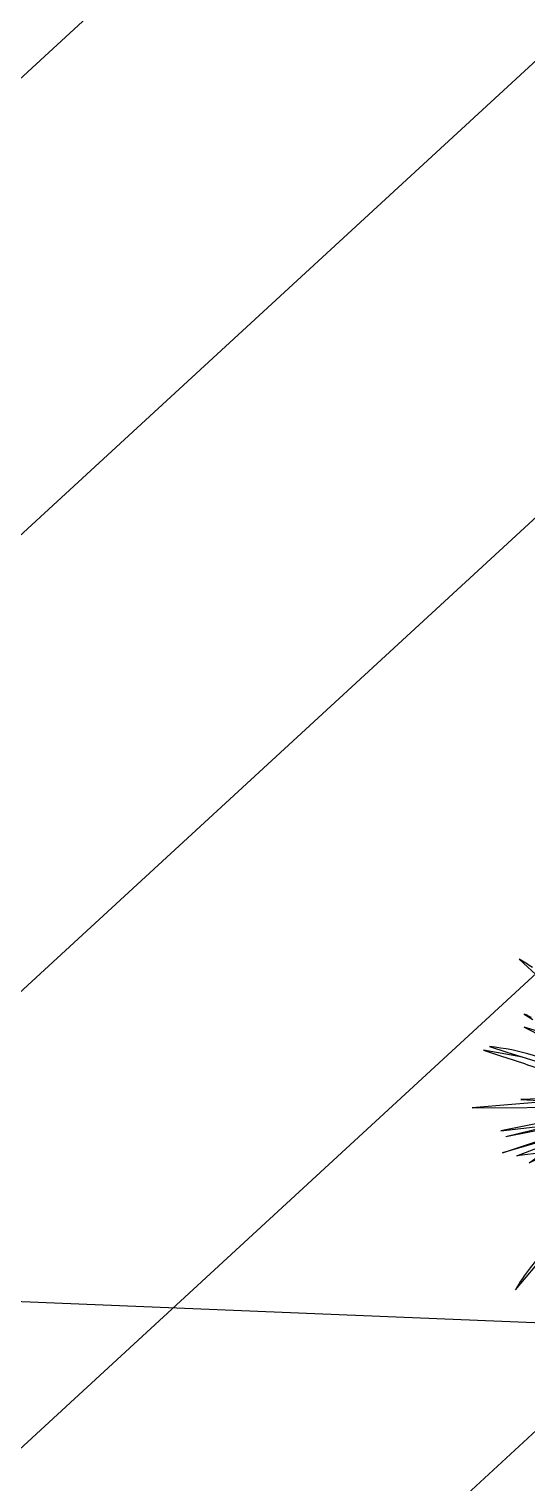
# Model space of a CAD drawing. Extents: x -678889171 to 586587, y -792238163 to 335485.
# Drawn here: x -678771950 to -678770901, y -791975574 to -791972509 of the extents above; entities that cross this region are included whole.
import ezdxf
from ezdxf.enums import TextEntityAlignment as Align

# ---------------------------------------------------------------- set-up
doc = ezdxf.new("R2010")
doc.units = 0
doc.header["$MEASUREMENT"] = 0
doc.layers.get('0').update_dxf_attribs({"color": 8})
for name, color, linetype in [('A-FLOR-PATT', 252, 'Continuous'), ('A-SITE-PATT', 252, 'Continuous'), ('A-WALL', 252, 'Continuous')]:
    doc.layers.add(name, color=color, linetype=linetype)
doc.layers.add('BASEMENT3 LAYOUT$0$HATCH2', color=252, linetype='Continuous', lineweight=15)
doc.styles.add('Ground floor Towers$0$$Bas01-Rname$0$EN-SC', font='swissc.ttf')
doc.styles.add('Ground floor Towers$0$$Bas01-Rname$0$EN-SCL', font='swisscl.ttf')
doc.styles.add('Ground floor Towers$0$04-Ground Floor$0$V2-lower ground$0$LEVEL  FOR LICENSE LOWER GR$0$$LG- LEVEL$0$AR-SR', font='sarb.shx')

# ---------------------------------------------------------------- blocks, each defined once
blk = doc.blocks.new('A$C61C61320')
at = {"layer": 'BASEMENT3 LAYOUT$0$HATCH2'}
h = blk.add_hatch(dxfattribs=at)
h.set_pattern_fill('JIS_WOOD', color=256, scale=1000, style=0)
h.set_pattern_definition([(45, (-845211.5632561638, -471074.8112416068), (-499.9999991609842, 499.9999991609843), [])])
edge = h.paths.add_edge_path()
edge.add_line((-87728.88771757309, -14436.92520058164), (11085.99286301623, -14077.61977391216))
edge.add_line((11085.9928630162, -14077.61977391216), (11086.00013759563, -61296.12011963065))
edge.add_line((11086.00013759569, -61296.12011963065), (-23868.16462742418, -60220.57708285929))
edge.add_line((-23868.16462742421, -60220.57708285929), (-23388.15647815715, -47455.2645226442))
edge.add_arc((-38984.06513334403, -44366.02445463254), 15898.9235792472, 348.7958745272753, 525.9866040010601)
edge.add_line((-54409.82303213701, -40516.12001080933), (-55179.78612954497, -49076.3717473704))
edge.add_line((-55179.78612954495, -49076.3717473704), (-87616.00626249687, -47227.09333388295))
edge.add_line((-87616.00626249681, -47227.09333388295), (-87728.88771757303, -14436.92520058164))
blk = doc.blocks.new('*U144')
for points in [[(35.98599386452952, 905.4375778295407), (32.69069500928708, 1026.401851495874), (43.03785733786026, 965.9682529232059, 0.004271058174984007), (71.58338319159702, 807.400460874881, -0.02865855852972355), (94.72399575967393, 629.5054957080347, 0.009604202954844881), (109.796495724846, 464.8047316547063, 2.09849652905014)], [(56.21059737794894, 664.2383641460283), (26.11231417370982, 873.3119791868312, -0.04751193057243182), (19.54060676574045, 1010.044792924259), (28.15690503969199, 955.0737250135762, 0.004764323942248468), (109.7964957248496, 464.8047316546263, 1.495937481690789)], [(-239.7828987958837, 915.811344988072, -0.01899329565187616), (-259.9458096405633, 959.6383253633621), (-210.1741259320643, 887.8209747374995, 0.02023104517217492)], [(-87.81769700344194, 895.8105409848604, 0.006290617680230219), (-95.0997300199324, 919.8725472702581), (-82.38503991750804, 890.6941357275418, -0.01350277498819405)], [(-37.35953053904268, 829.6837892938029, -0.05041985096137152), (-55.22160013077337, 913.9522537362545), (-33.06823110718869, 847.4809154389523, 0.01319816790482867)], [(284.2631676530709, 919.8245096702494), (203.4942836976679, 691.7735344604071), (164.3838920185462, 601.8978789240582, 0.04389246403566511), (115.8019947423072, 456.620356670669, 6.881589150561758)], [(185.4212136761289, 503.5455897103611), (671.9787018464176, 786.3998094810859, -0.04083886010444279), (745.5986724855811, 821.5050544930882), (499.8730845732516, 670.3094190019174, -0.01716175045140335), (122.3404837392754, 455.5123315863448, 12.60238488245649)]]:
    blk.add_lwpolyline(points, format="xyb")
for points in [[(109.796495724846, 464.8047316547063), (123.572120092058, 667.872488494907), (165.752094793881, 891.0800688461377), (156.6389871255724, 798.0043455807763), (212.6598860456561, 1035.491914507563), (161.5385150229395, 701.1417529353939), (107.849050451061, 453.3947762199359)], [(191.9215241693073, 720.897087876051), (269.4382847647339, 937.2950066726889), (225.7191429807917, 776.3838907054387)], [(136.7745316279197, 481.2043265604198), (266.6025140232723, 694.0906063534285), (354.2266363830477, 837.2426148547938), (315.7779665953112, 797.4379948848464), (338.8144349651648, 878.2418030499075), (213.55150501969, 657.7326238756368), (335.9628026662594, 923.0477159426146), (136.904649170081, 530.3253073868555)], [(284.2631676530709, 919.8245096702494), (225.7191429807917, 776.3838907054387), (180.3851958838914, 684.1475082299157)]]:
    blk.add_lwpolyline(points)
blk = doc.blocks.new('GR')
at = {"layer": 'A-FLOR-PATT'}
blk.add_line((31695, 210055), (-8850, 210055.0000000001), dxfattribs=at)
for radius, end in [(613595.8226879981, 189.9862451256833), (605195.8226879981, 190.1263033448895)]:
    blk.add_arc((632160.654919429, 163506.251165366), radius, 171.0737824436527, end, dxfattribs=at)
at = {"layer": 'A-FLOR-PATT', "xscale": -0.6870956737639435, "yscale": 0.6870956737639435, "zscale": 0.6870956737639426, "rotation": 83.82570816921887}
blk.add_blockref('*U144', (25205.46224228176, 210571.5136172306), dxfattribs=at)
at = {"layer": 'A-FLOR-PATT', "style": 'Ground floor Towers$0$04-Ground Floor$0$V2-lower ground$0$LEVEL  FOR LICENSE LOWER GR$0$$LG- LEVEL$0$AR-SR', "flags": 12}
for tag, p in [('L', (30296.07288644527, 72859.53473235783)), ('P', (30237.50458115668, 72203.99769414036))]:
    blk.add_attdef(tag, text='', height=500, dxfattribs=at).set_placement(p, align=Align.RIGHT)
at = {"layer": 'A-FLOR-PATT'}
for tag, p, height, style in [('N', (85492.25876324323, 56633.4995742733), 250, 'Ground floor Towers$0$$Bas01-Rname$0$EN-SC'), ('N', (89389.48149106537, 56633.4995742733), 250, 'Ground floor Towers$0$$Bas01-Rname$0$EN-SC'), ('N', (94597.61363499537, 56633.4995742733), 250, 'Ground floor Towers$0$$Bas01-Rname$0$EN-SC'), ('AN', (85922.66280553787, 56313.08159666645), 200, 'Ground floor Towers$0$$Bas01-Rname$0$EN-SCL'), ('AN', (89819.88553336001, 56313.08159666645), 200, 'Ground floor Towers$0$$Bas01-Rname$0$EN-SCL'), ('AN', (95028.01767729002, 56313.08159666645), 200, 'Ground floor Towers$0$$Bas01-Rname$0$EN-SCL'), ('SN', (85299.47460008037, 56025.08594095582), 200, 'Ground floor Towers$0$$Bas01-Rname$0$EN-SCL'), ('SN', (89196.69732790251, 56025.08594095582), 200, 'Ground floor Towers$0$$Bas01-Rname$0$EN-SCL'), ('SN', (94404.82947183252, 56025.08594095582), 200, 'Ground floor Towers$0$$Bas01-Rname$0$EN-SCL'), ('F', (85927.04975899268, 56008.67972904726), 200, 'Ground floor Towers$0$$Bas01-Rname$0$EN-SCL'), ('F', (89824.27248681482, 56008.67972904726), 200, 'Ground floor Towers$0$$Bas01-Rname$0$EN-SCL'), ('F', (95032.40463074483, 56008.67972904726), 200, 'Ground floor Towers$0$$Bas01-Rname$0$EN-SCL')]:
    blk.add_attdef(tag, p, '', height=height, dxfattribs=dict(at, style=style))
at = {"layer": 'A-FLOR-PATT', "style": 'Ground floor Towers$0$$Bas01-Rname$0$EN-SCL', "width": 0.8}
for p in [(85305.16036184286, 56295.1433535593), (89202.383089665, 56295.1433535593), (94410.51523359501, 56295.1433535593)]:
    blk.add_attdef('FN', p, '', height=250, dxfattribs=at)

msp = doc.modelspace()

# ---------------------------------------------------------------- block references
at = {"layer": 'A-SITE-PATT', "rotation": 357.6731745000001}
msp.add_blockref('A$C61C61320', (-678706236.4347705, -791940527.995869, -212772), dxfattribs=at)

# ---------------------------------------------------------------- next in the draw order: block references
at = {"layer": 'A-WALL', "rotation": 357.6731745000001}
msp.add_blockref('GR', (-678804025.0995113, -792184118.4910543, -212772), dxfattribs=at)

doc.saveas('drawing.dxf')
